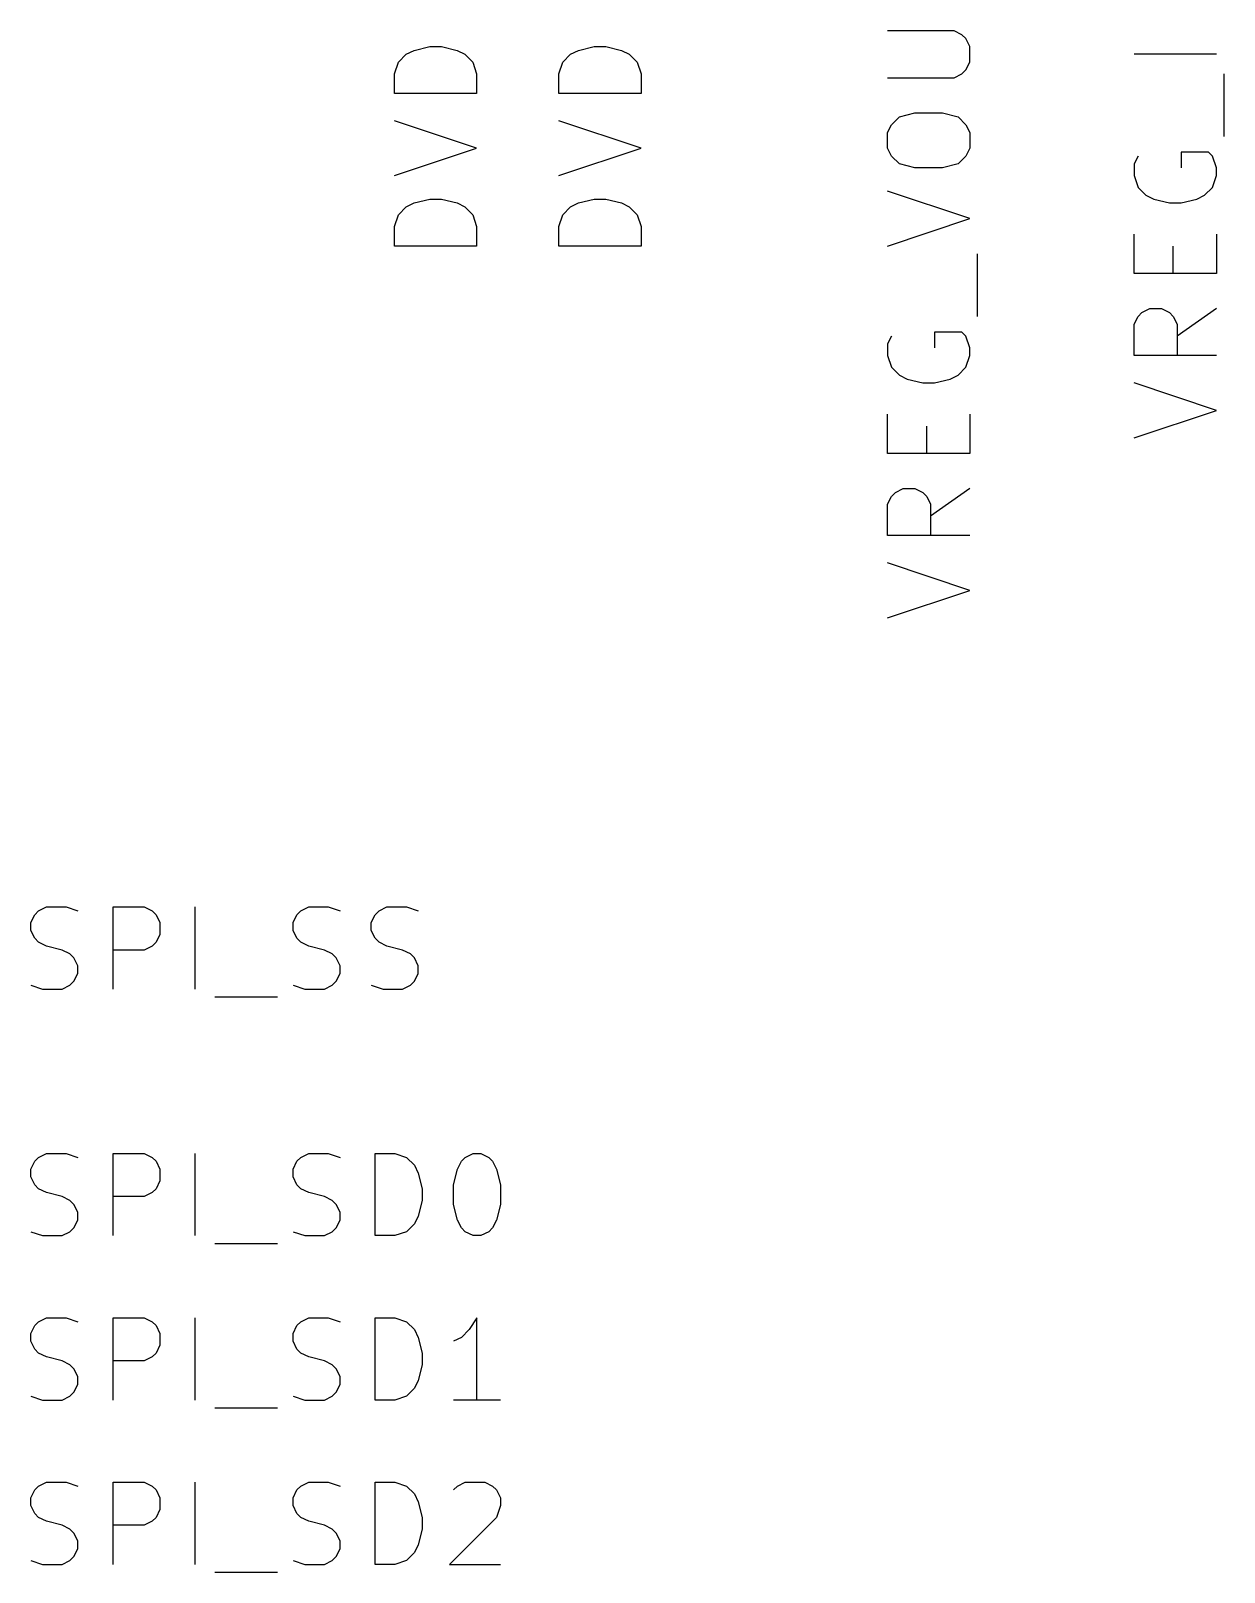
# Model space of a CAD drawing. Extents: x 0.4 to 11.3, y -7.9 to -0.4.
# Drawn here: x 6.702 to 7.428, y -3.228 to -2.29 of the extents above; entities that cross this region are included whole.
import ezdxf

# ---------------------------------------------------------------- set-up
doc = ezdxf.new("R2010")
doc.units = 0
doc.header["$MEASUREMENT"] = 0
doc.layers.add('CYAN2', color=4, linetype='CONTINUOUS')

msp = doc.modelspace()

# ---------------------------------------------------------------- linework, layer by layer
at = {"layer": 'CYAN2', "linetype": 'CONTINUOUS'}
for p, q in [((7.26361, -2.29), (7.22313, -2.29)), ((7.26361, -2.29), (7.22313, -2.29)), ((7.26837, -2.29238), (7.26361, -2.29)), ((7.26837, -2.29238), (7.26361, -2.29)), ((7.27075, -2.29476), (7.26837, -2.29238)), ((7.27075, -2.29476), (7.26837, -2.29238)), ((7.27313, -2.29952), (7.27075, -2.29476)), ((7.27313, -2.29952), (7.27075, -2.29476)), ((6.92551, -2.30905), (6.93028, -2.30428)), ((6.92551, -2.30905), (6.93028, -2.30428)), ((6.93028, -2.30428), (6.93504, -2.3019)), ((6.93028, -2.30428), (6.93504, -2.3019)), ((6.93504, -2.3019), (6.94456, -2.29952)), ((6.93504, -2.3019), (6.94456, -2.29952)), ((6.94456, -2.29952), (6.9517, -2.29952)), ((6.94456, -2.29952), (6.9517, -2.29952)), ((6.9517, -2.29952), (6.96122, -2.3019)), ((6.9517, -2.29952), (6.96122, -2.3019)), ((6.96122, -2.3019), (6.96599, -2.30428)), ((6.96122, -2.3019), (6.96599, -2.30428)), ((6.96599, -2.30428), (6.97075, -2.30905)), ((6.96599, -2.30428), (6.97075, -2.30905)), ((7.02551, -2.30905), (7.03028, -2.30428)), ((7.02551, -2.30905), (7.03028, -2.30428)), ((7.03028, -2.30428), (7.03504, -2.3019)), ((7.03028, -2.30428), (7.03504, -2.3019)), ((7.03504, -2.3019), (7.04456, -2.29952)), ((7.03504, -2.3019), (7.04456, -2.29952)), ((7.04456, -2.29952), (7.0517, -2.29952)), ((7.04456, -2.29952), (7.0517, -2.29952)), ((7.0517, -2.29952), (7.06122, -2.3019)), ((7.0517, -2.29952), (7.06122, -2.3019)), ((7.06122, -2.3019), (7.06599, -2.30428)), ((7.06122, -2.3019), (7.06599, -2.30428)), ((7.06599, -2.30428), (7.07075, -2.30905)), ((7.06599, -2.30428), (7.07075, -2.30905)), ((7.27313, -2.30905), (7.27313, -2.29952)), ((7.27313, -2.30905), (7.27313, -2.29952)), ((7.42313, -2.30429), (7.37313, -2.30429)), ((7.42313, -2.30429), (7.37313, -2.30429)), ((6.92313, -2.31619), (6.92551, -2.30905)), ((6.92313, -2.31619), (6.92551, -2.30905)), ((6.92313, -2.32809), (6.92313, -2.31619)), ((6.92313, -2.32809), (6.92313, -2.31619)), ((6.97075, -2.30905), (6.97313, -2.31619)), ((6.97075, -2.30905), (6.97313, -2.31619)), ((6.97313, -2.31619), (6.97313, -2.32809)), ((6.97313, -2.31619), (6.97313, -2.32809)), ((7.02313, -2.31619), (7.02551, -2.30905)), ((7.02313, -2.31619), (7.02551, -2.30905)), ((7.02313, -2.32809), (7.02313, -2.31619)), ((7.02313, -2.32809), (7.02313, -2.31619)), ((7.07075, -2.30905), (7.07313, -2.31619)), ((7.07075, -2.30905), (7.07313, -2.31619)), ((7.07313, -2.31619), (7.07313, -2.32809)), ((7.07313, -2.31619), (7.07313, -2.32809)), ((7.26361, -2.31857), (7.26837, -2.31619)), ((7.26361, -2.31857), (7.26837, -2.31619)), ((7.26837, -2.31619), (7.27075, -2.31381)), ((7.26837, -2.31619), (7.27075, -2.31381)), ((7.27075, -2.31381), (7.27313, -2.30905)), ((7.27075, -2.31381), (7.27313, -2.30905)), ((7.42789, -2.35429), (7.42789, -2.31619)), ((7.42789, -2.35429), (7.42789, -2.31619)), ((7.22313, -2.31857), (7.26361, -2.31857)), ((7.22313, -2.31857), (7.26361, -2.31857)), ((6.97313, -2.32809), (6.92313, -2.32809)), ((6.97313, -2.32809), (6.92313, -2.32809)), ((7.07313, -2.32809), (7.02313, -2.32809)), ((7.07313, -2.32809), (7.02313, -2.32809)), ((7.22551, -2.34714), (7.23028, -2.34238)), ((7.22551, -2.34714), (7.23028, -2.34238)), ((7.23028, -2.34238), (7.2398, -2.34)), ((7.23028, -2.34238), (7.2398, -2.34)), ((7.2398, -2.34), (7.25646, -2.34)), ((7.2398, -2.34), (7.25646, -2.34)), ((7.25646, -2.34), (7.26599, -2.34238)), ((7.25646, -2.34), (7.26599, -2.34238)), ((7.26599, -2.34238), (7.27075, -2.34714)), ((7.26599, -2.34238), (7.27075, -2.34714)), ((6.97313, -2.36143), (6.92313, -2.34476)), ((6.97313, -2.36143), (6.92313, -2.34476)), ((7.07313, -2.36143), (7.02313, -2.34476)), ((7.07313, -2.36143), (7.02313, -2.34476)), ((7.22313, -2.35191), (7.22551, -2.34714)), ((7.22313, -2.35191), (7.22551, -2.34714)), ((7.22313, -2.36143), (7.22313, -2.35191)), ((7.22313, -2.36143), (7.22313, -2.35191)), ((7.27075, -2.34714), (7.27313, -2.35191)), ((7.27075, -2.34714), (7.27313, -2.35191)), ((7.27313, -2.35191), (7.27313, -2.36143)), ((7.27313, -2.35191), (7.27313, -2.36143)), ((6.92313, -2.37809), (6.97313, -2.36143)), ((6.92313, -2.37809), (6.97313, -2.36143)), ((7.02313, -2.37809), (7.07313, -2.36143)), ((7.02313, -2.37809), (7.07313, -2.36143)), ((7.22551, -2.36619), (7.22313, -2.36143)), ((7.22551, -2.36619), (7.22313, -2.36143)), ((7.27313, -2.36143), (7.27075, -2.36619)), ((7.27313, -2.36143), (7.27075, -2.36619)), ((7.23028, -2.37095), (7.22551, -2.36619)), ((7.23028, -2.37095), (7.22551, -2.36619)), ((7.2398, -2.37333), (7.23028, -2.37095)), ((7.2398, -2.37333), (7.23028, -2.37095)), ((7.26599, -2.37095), (7.25646, -2.37333)), ((7.26599, -2.37095), (7.25646, -2.37333)), ((7.27075, -2.36619), (7.26599, -2.37095)), ((7.27075, -2.36619), (7.26599, -2.37095)), ((7.37551, -2.36619), (7.37313, -2.37095)), ((7.37551, -2.36619), (7.37313, -2.37095)), ((7.37313, -2.37095), (7.37313, -2.37809)), ((7.37313, -2.37095), (7.37313, -2.37809)), ((7.41837, -2.36381), (7.4017, -2.36381)), ((7.4017, -2.36381), (7.4017, -2.37333)), ((7.41837, -2.36381), (7.4017, -2.36381)), ((7.4017, -2.36381), (7.4017, -2.37333)), ((7.42075, -2.36619), (7.41837, -2.36381)), ((7.42075, -2.36619), (7.41837, -2.36381)), ((7.42313, -2.37333), (7.42075, -2.36619)), ((7.42313, -2.37333), (7.42075, -2.36619)), ((7.25646, -2.37333), (7.2398, -2.37333)), ((7.25646, -2.37333), (7.2398, -2.37333)), ((7.37313, -2.37809), (7.37551, -2.38524)), ((7.37313, -2.37809), (7.37551, -2.38524)), ((7.42075, -2.38524), (7.42313, -2.37809)), ((7.42075, -2.38524), (7.42313, -2.37809)), ((7.42313, -2.37809), (7.42313, -2.37333)), ((7.42313, -2.37809), (7.42313, -2.37333)), ((7.27313, -2.40429), (7.22313, -2.38762)), ((7.27313, -2.40429), (7.22313, -2.38762)), ((7.37551, -2.38524), (7.38028, -2.39)), ((7.37551, -2.38524), (7.38028, -2.39)), ((7.38028, -2.39), (7.38504, -2.39238)), ((7.38028, -2.39), (7.38504, -2.39238)), ((7.41122, -2.39238), (7.41599, -2.39)), ((7.41122, -2.39238), (7.41599, -2.39)), ((7.41599, -2.39), (7.42075, -2.38524)), ((7.41599, -2.39), (7.42075, -2.38524)), ((6.92551, -2.40191), (6.93028, -2.39714)), ((6.92551, -2.40191), (6.93028, -2.39714)), ((6.93028, -2.39714), (6.93504, -2.39476)), ((6.93028, -2.39714), (6.93504, -2.39476)), ((6.93504, -2.39476), (6.94456, -2.39238)), ((6.93504, -2.39476), (6.94456, -2.39238)), ((6.94456, -2.39238), (6.9517, -2.39238)), ((6.94456, -2.39238), (6.9517, -2.39238)), ((6.9517, -2.39238), (6.96122, -2.39476)), ((6.9517, -2.39238), (6.96122, -2.39476)), ((6.96122, -2.39476), (6.96599, -2.39714)), ((6.96122, -2.39476), (6.96599, -2.39714)), ((6.96599, -2.39714), (6.97075, -2.40191)), ((6.96599, -2.39714), (6.97075, -2.40191)), ((7.02551, -2.40191), (7.03028, -2.39714)), ((7.02551, -2.40191), (7.03028, -2.39714)), ((7.03028, -2.39714), (7.03504, -2.39476)), ((7.03028, -2.39714), (7.03504, -2.39476)), ((7.03504, -2.39476), (7.04456, -2.39238)), ((7.03504, -2.39476), (7.04456, -2.39238)), ((7.04456, -2.39238), (7.0517, -2.39238)), ((7.04456, -2.39238), (7.0517, -2.39238)), ((7.0517, -2.39238), (7.06122, -2.39476)), ((7.0517, -2.39238), (7.06122, -2.39476)), ((7.06122, -2.39476), (7.06599, -2.39714)), ((7.06122, -2.39476), (7.06599, -2.39714)), ((7.06599, -2.39714), (7.07075, -2.40191)), ((7.06599, -2.39714), (7.07075, -2.40191)), ((7.38504, -2.39238), (7.39456, -2.39476)), ((7.38504, -2.39238), (7.39456, -2.39476)), ((7.39456, -2.39476), (7.4017, -2.39476)), ((7.39456, -2.39476), (7.4017, -2.39476)), ((7.4017, -2.39476), (7.41122, -2.39238)), ((7.4017, -2.39476), (7.41122, -2.39238)), ((6.92313, -2.40905), (6.92551, -2.40191)), ((6.92313, -2.40905), (6.92551, -2.40191)), ((6.92313, -2.42095), (6.92313, -2.40905)), ((6.92313, -2.42095), (6.92313, -2.40905)), ((6.97075, -2.40191), (6.97313, -2.40905)), ((6.97075, -2.40191), (6.97313, -2.40905)), ((6.97313, -2.40905), (6.97313, -2.42095)), ((6.97313, -2.40905), (6.97313, -2.42095)), ((7.02313, -2.40905), (7.02551, -2.40191)), ((7.02313, -2.40905), (7.02551, -2.40191)), ((7.02313, -2.42095), (7.02313, -2.40905)), ((7.02313, -2.42095), (7.02313, -2.40905)), ((7.07075, -2.40191), (7.07313, -2.40905)), ((7.07075, -2.40191), (7.07313, -2.40905)), ((7.07313, -2.40905), (7.07313, -2.42095)), ((7.07313, -2.40905), (7.07313, -2.42095)), ((7.22313, -2.42095), (7.27313, -2.40429)), ((7.22313, -2.42095), (7.27313, -2.40429)), ((7.37313, -2.43762), (7.37313, -2.41381)), ((7.37313, -2.43762), (7.37313, -2.41381)), ((7.42313, -2.41381), (7.42313, -2.43762)), ((7.42313, -2.41381), (7.42313, -2.43762)), ((6.97313, -2.42095), (6.92313, -2.42095)), ((6.97313, -2.42095), (6.92313, -2.42095)), ((7.07313, -2.42095), (7.02313, -2.42095)), ((7.07313, -2.42095), (7.02313, -2.42095)), ((7.27789, -2.46381), (7.27789, -2.42571)), ((7.27789, -2.46381), (7.27789, -2.42571)), ((7.39694, -2.43762), (7.39694, -2.42095)), ((7.39694, -2.43762), (7.39694, -2.42095)), ((7.42313, -2.43762), (7.37313, -2.43762)), ((7.42313, -2.43762), (7.37313, -2.43762)), ((7.37313, -2.46857), (7.37551, -2.46381)), ((7.37313, -2.46857), (7.37551, -2.46381)), ((7.37551, -2.46381), (7.37789, -2.46143)), ((7.37551, -2.46381), (7.37789, -2.46143)), ((7.37789, -2.46143), (7.38265, -2.45905)), ((7.37789, -2.46143), (7.38265, -2.45905)), ((7.38265, -2.45905), (7.3898, -2.45905)), ((7.38265, -2.45905), (7.3898, -2.45905)), ((7.3898, -2.45905), (7.39456, -2.46143)), ((7.3898, -2.45905), (7.39456, -2.46143)), ((7.39456, -2.46143), (7.39694, -2.46381)), ((7.39456, -2.46143), (7.39694, -2.46381)), ((7.39694, -2.46381), (7.39932, -2.46857)), ((7.39694, -2.46381), (7.39932, -2.46857)), ((7.42313, -2.45905), (7.39932, -2.47571)), ((7.42313, -2.45905), (7.39932, -2.47571)), ((7.22551, -2.47571), (7.22313, -2.48048)), ((7.22551, -2.47571), (7.22313, -2.48048)), ((7.26837, -2.47333), (7.2517, -2.47333)), ((7.2517, -2.47333), (7.2517, -2.48286)), ((7.26837, -2.47333), (7.2517, -2.47333)), ((7.2517, -2.47333), (7.2517, -2.48286)), ((7.27075, -2.47571), (7.26837, -2.47333)), ((7.27075, -2.47571), (7.26837, -2.47333)), ((7.27313, -2.48286), (7.27075, -2.47571)), ((7.27313, -2.48286), (7.27075, -2.47571)), ((7.37313, -2.48762), (7.37313, -2.46857)), ((7.37313, -2.48762), (7.37313, -2.46857)), ((7.39932, -2.46857), (7.39932, -2.48762)), ((7.39932, -2.46857), (7.39932, -2.48762)), ((7.22313, -2.48048), (7.22313, -2.48762)), ((7.22313, -2.48048), (7.22313, -2.48762)), ((7.27313, -2.48762), (7.27313, -2.48286)), ((7.27313, -2.48762), (7.27313, -2.48286)), ((7.22313, -2.48762), (7.22551, -2.49476)), ((7.22313, -2.48762), (7.22551, -2.49476)), ((7.22551, -2.49476), (7.23028, -2.49952)), ((7.22551, -2.49476), (7.23028, -2.49952)), ((7.26599, -2.49952), (7.27075, -2.49476)), ((7.26599, -2.49952), (7.27075, -2.49476)), ((7.27075, -2.49476), (7.27313, -2.48762)), ((7.27075, -2.49476), (7.27313, -2.48762)), ((7.42313, -2.48762), (7.37313, -2.48762)), ((7.42313, -2.48762), (7.37313, -2.48762)), ((7.23028, -2.49952), (7.23504, -2.50191)), ((7.23028, -2.49952), (7.23504, -2.50191)), ((7.23504, -2.50191), (7.24456, -2.50428)), ((7.23504, -2.50191), (7.24456, -2.50428)), ((7.2517, -2.50428), (7.26122, -2.50191)), ((7.2517, -2.50428), (7.26122, -2.50191)), ((7.26122, -2.50191), (7.26599, -2.49952)), ((7.26122, -2.50191), (7.26599, -2.49952)), ((7.24456, -2.50428), (7.2517, -2.50428)), ((7.24456, -2.50428), (7.2517, -2.50428)), ((7.42313, -2.52095), (7.37313, -2.50428)), ((7.42313, -2.52095), (7.37313, -2.50428)), ((7.37313, -2.53762), (7.42313, -2.52095)), ((7.37313, -2.53762), (7.42313, -2.52095)), ((7.22313, -2.54714), (7.22313, -2.52333)), ((7.22313, -2.54714), (7.22313, -2.52333)), ((7.24694, -2.54714), (7.24694, -2.53047)), ((7.24694, -2.54714), (7.24694, -2.53047)), ((7.27313, -2.52333), (7.27313, -2.54714)), ((7.27313, -2.52333), (7.27313, -2.54714)), ((7.27313, -2.54714), (7.22313, -2.54714)), ((7.27313, -2.54714), (7.22313, -2.54714)), ((7.22789, -2.57095), (7.23265, -2.56857)), ((7.22789, -2.57095), (7.23265, -2.56857)), ((7.23265, -2.56857), (7.2398, -2.56857)), ((7.23265, -2.56857), (7.2398, -2.56857)), ((7.2398, -2.56857), (7.24456, -2.57095)), ((7.2398, -2.56857), (7.24456, -2.57095)), ((7.27313, -2.56857), (7.24932, -2.58524)), ((7.27313, -2.56857), (7.24932, -2.58524)), ((7.22313, -2.57809), (7.22551, -2.57333)), ((7.22313, -2.57809), (7.22551, -2.57333)), ((7.22313, -2.59714), (7.22313, -2.57809)), ((7.22313, -2.59714), (7.22313, -2.57809)), ((7.22551, -2.57333), (7.22789, -2.57095)), ((7.22551, -2.57333), (7.22789, -2.57095)), ((7.24456, -2.57095), (7.24694, -2.57333)), ((7.24456, -2.57095), (7.24694, -2.57333)), ((7.24694, -2.57333), (7.24932, -2.57809)), ((7.24694, -2.57333), (7.24932, -2.57809)), ((7.24932, -2.57809), (7.24932, -2.59714)), ((7.24932, -2.57809), (7.24932, -2.59714)), ((7.27313, -2.59714), (7.22313, -2.59714)), ((7.27313, -2.59714), (7.22313, -2.59714)), ((7.27313, -2.63048), (7.22313, -2.61381)), ((7.27313, -2.63048), (7.22313, -2.61381)), ((7.22313, -2.64714), (7.27313, -2.63048)), ((7.22313, -2.64714), (7.27313, -2.63048)), ((6.70191, -2.83265), (6.70428, -2.82789)), ((6.70191, -2.83265), (6.70428, -2.82789)), ((6.70428, -2.82789), (6.70667, -2.82551)), ((6.70428, -2.82789), (6.70667, -2.82551)), ((6.70667, -2.82551), (6.71143, -2.82313)), ((6.70667, -2.82551), (6.71143, -2.82313)), ((6.71143, -2.82313), (6.72333, -2.82313)), ((6.71143, -2.82313), (6.72333, -2.82313)), ((6.72333, -2.82313), (6.73048, -2.82551)), ((6.72333, -2.82313), (6.73048, -2.82551)), ((6.7519, -2.87313), (6.7519, -2.82313)), ((6.7519, -2.82313), (6.77095, -2.82313)), ((6.7519, -2.87313), (6.7519, -2.82313)), ((6.7519, -2.82313), (6.77095, -2.82313)), ((6.77095, -2.82313), (6.77571, -2.82551)), ((6.77095, -2.82313), (6.77571, -2.82551)), ((6.77571, -2.82551), (6.77809, -2.82789)), ((6.77571, -2.82551), (6.77809, -2.82789)), ((6.77809, -2.82789), (6.78047, -2.83265)), ((6.77809, -2.82789), (6.78047, -2.83265)), ((6.8019, -2.87313), (6.8019, -2.82313)), ((6.8019, -2.87313), (6.8019, -2.82313)), ((6.86143, -2.83265), (6.86381, -2.82789)), ((6.86143, -2.83265), (6.86381, -2.82789)), ((6.86381, -2.82789), (6.86619, -2.82551)), ((6.86381, -2.82789), (6.86619, -2.82551)), ((6.86619, -2.82551), (6.87095, -2.82313)), ((6.86619, -2.82551), (6.87095, -2.82313)), ((6.87095, -2.82313), (6.88285, -2.82313)), ((6.87095, -2.82313), (6.88285, -2.82313)), ((6.88285, -2.82313), (6.89, -2.82551)), ((6.88285, -2.82313), (6.89, -2.82551)), ((6.90905, -2.83265), (6.91143, -2.82789)), ((6.90905, -2.83265), (6.91143, -2.82789)), ((6.91143, -2.82789), (6.91381, -2.82551)), ((6.91143, -2.82789), (6.91381, -2.82551)), ((6.91381, -2.82551), (6.91857, -2.82313)), ((6.91381, -2.82551), (6.91857, -2.82313)), ((6.91857, -2.82313), (6.93047, -2.82313)), ((6.91857, -2.82313), (6.93047, -2.82313)), ((6.93047, -2.82313), (6.93762, -2.82551)), ((6.93047, -2.82313), (6.93762, -2.82551)), ((6.70191, -2.83742), (6.70191, -2.83265)), ((6.70191, -2.83742), (6.70191, -2.83265)), ((6.70428, -2.84218), (6.70191, -2.83742)), ((6.70428, -2.84218), (6.70191, -2.83742)), ((6.78047, -2.8398), (6.77809, -2.84456)), ((6.78047, -2.8398), (6.77809, -2.84456)), ((6.78047, -2.83265), (6.78047, -2.8398)), ((6.78047, -2.83265), (6.78047, -2.8398)), ((6.86143, -2.83742), (6.86143, -2.83265)), ((6.86143, -2.83742), (6.86143, -2.83265)), ((6.86381, -2.84218), (6.86143, -2.83742)), ((6.86381, -2.84218), (6.86143, -2.83742)), ((6.90905, -2.83742), (6.90905, -2.83265)), ((6.90905, -2.83742), (6.90905, -2.83265)), ((6.91143, -2.84218), (6.90905, -2.83742)), ((6.91143, -2.84218), (6.90905, -2.83742)), ((6.70667, -2.84456), (6.70428, -2.84218)), ((6.70667, -2.84456), (6.70428, -2.84218)), ((6.71143, -2.84694), (6.70667, -2.84456)), ((6.71143, -2.84694), (6.70667, -2.84456)), ((6.72095, -2.84932), (6.71143, -2.84694)), ((6.72095, -2.84932), (6.71143, -2.84694)), ((6.72571, -2.8517), (6.72095, -2.84932)), ((6.72571, -2.8517), (6.72095, -2.84932)), ((6.77095, -2.84932), (6.7519, -2.84932)), ((6.77095, -2.84932), (6.7519, -2.84932)), ((6.77571, -2.84694), (6.77095, -2.84932)), ((6.77571, -2.84694), (6.77095, -2.84932)), ((6.77809, -2.84456), (6.77571, -2.84694)), ((6.77809, -2.84456), (6.77571, -2.84694)), ((6.86619, -2.84456), (6.86381, -2.84218)), ((6.86619, -2.84456), (6.86381, -2.84218)), ((6.87095, -2.84694), (6.86619, -2.84456)), ((6.87095, -2.84694), (6.86619, -2.84456)), ((6.88048, -2.84932), (6.87095, -2.84694)), ((6.88048, -2.84932), (6.87095, -2.84694)), ((6.88524, -2.8517), (6.88048, -2.84932)), ((6.88524, -2.8517), (6.88048, -2.84932)), ((6.91381, -2.84456), (6.91143, -2.84218)), ((6.91381, -2.84456), (6.91143, -2.84218)), ((6.91857, -2.84694), (6.91381, -2.84456)), ((6.91857, -2.84694), (6.91381, -2.84456)), ((6.92809, -2.84932), (6.91857, -2.84694)), ((6.92809, -2.84932), (6.91857, -2.84694)), ((6.93285, -2.8517), (6.92809, -2.84932)), ((6.93285, -2.8517), (6.92809, -2.84932)), ((6.72809, -2.85408), (6.72571, -2.8517)), ((6.72809, -2.85408), (6.72571, -2.8517)), ((6.73048, -2.85885), (6.72809, -2.85408)), ((6.73048, -2.85885), (6.72809, -2.85408)), ((6.73048, -2.86361), (6.73048, -2.85885)), ((6.73048, -2.86361), (6.73048, -2.85885)), ((6.88762, -2.85408), (6.88524, -2.8517)), ((6.88762, -2.85408), (6.88524, -2.8517)), ((6.89, -2.85885), (6.88762, -2.85408)), ((6.89, -2.85885), (6.88762, -2.85408)), ((6.89, -2.86361), (6.89, -2.85885)), ((6.89, -2.86361), (6.89, -2.85885)), ((6.93524, -2.85408), (6.93285, -2.8517)), ((6.93524, -2.85408), (6.93285, -2.8517)), ((6.93762, -2.85885), (6.93524, -2.85408)), ((6.93762, -2.85885), (6.93524, -2.85408)), ((6.93762, -2.86361), (6.93762, -2.85885)), ((6.93762, -2.86361), (6.93762, -2.85885)), ((6.72571, -2.87075), (6.72809, -2.86837)), ((6.72571, -2.87075), (6.72809, -2.86837)), ((6.72809, -2.86837), (6.73048, -2.86361)), ((6.72809, -2.86837), (6.73048, -2.86361)), ((6.88524, -2.87075), (6.88762, -2.86837)), ((6.88524, -2.87075), (6.88762, -2.86837)), ((6.88762, -2.86837), (6.89, -2.86361)), ((6.88762, -2.86837), (6.89, -2.86361)), ((6.93285, -2.87075), (6.93524, -2.86837)), ((6.93285, -2.87075), (6.93524, -2.86837)), ((6.93524, -2.86837), (6.93762, -2.86361)), ((6.93524, -2.86837), (6.93762, -2.86361)), ((6.70191, -2.87075), (6.70905, -2.87313)), ((6.70191, -2.87075), (6.70905, -2.87313)), ((6.70905, -2.87313), (6.72095, -2.87313)), ((6.70905, -2.87313), (6.72095, -2.87313)), ((6.72095, -2.87313), (6.72571, -2.87075)), ((6.72095, -2.87313), (6.72571, -2.87075)), ((6.81381, -2.87789), (6.85191, -2.87789)), ((6.81381, -2.87789), (6.85191, -2.87789)), ((6.86143, -2.87075), (6.86857, -2.87313)), ((6.86143, -2.87075), (6.86857, -2.87313)), ((6.86857, -2.87313), (6.88048, -2.87313)), ((6.86857, -2.87313), (6.88048, -2.87313)), ((6.88048, -2.87313), (6.88524, -2.87075)), ((6.88048, -2.87313), (6.88524, -2.87075)), ((6.90905, -2.87075), (6.91619, -2.87313)), ((6.90905, -2.87075), (6.91619, -2.87313)), ((6.91619, -2.87313), (6.92809, -2.87313)), ((6.91619, -2.87313), (6.92809, -2.87313)), ((6.92809, -2.87313), (6.93285, -2.87075)), ((6.92809, -2.87313), (6.93285, -2.87075)), ((6.70191, -2.98265), (6.70428, -2.97789)), ((6.70191, -2.98265), (6.70428, -2.97789)), ((6.70428, -2.97789), (6.70667, -2.97551)), ((6.70428, -2.97789), (6.70667, -2.97551)), ((6.70667, -2.97551), (6.71143, -2.97313)), ((6.70667, -2.97551), (6.71143, -2.97313)), ((6.71143, -2.97313), (6.72333, -2.97313)), ((6.71143, -2.97313), (6.72333, -2.97313)), ((6.72333, -2.97313), (6.73048, -2.97551)), ((6.72333, -2.97313), (6.73048, -2.97551)), ((6.7519, -3.02313), (6.7519, -2.97313)), ((6.7519, -2.97313), (6.77095, -2.97313)), ((6.7519, -3.02313), (6.7519, -2.97313)), ((6.7519, -2.97313), (6.77095, -2.97313)), ((6.77095, -2.97313), (6.77571, -2.97551)), ((6.77095, -2.97313), (6.77571, -2.97551)), ((6.77571, -2.97551), (6.77809, -2.97789)), ((6.77571, -2.97551), (6.77809, -2.97789)), ((6.77809, -2.97789), (6.78047, -2.98265)), ((6.77809, -2.97789), (6.78047, -2.98265)), ((6.8019, -3.02313), (6.8019, -2.97313)), ((6.8019, -3.02313), (6.8019, -2.97313)), ((6.86143, -2.98265), (6.86381, -2.97789)), ((6.86143, -2.98265), (6.86381, -2.97789)), ((6.86381, -2.97789), (6.86619, -2.97551)), ((6.86381, -2.97789), (6.86619, -2.97551)), ((6.86619, -2.97551), (6.87095, -2.97313)), ((6.86619, -2.97551), (6.87095, -2.97313)), ((6.87095, -2.97313), (6.88285, -2.97313)), ((6.87095, -2.97313), (6.88285, -2.97313)), ((6.88285, -2.97313), (6.89, -2.97551)), ((6.88285, -2.97313), (6.89, -2.97551)), ((6.91143, -3.02313), (6.91143, -2.97313)), ((6.91143, -2.97313), (6.92333, -2.97313)), ((6.91143, -3.02313), (6.91143, -2.97313)), ((6.91143, -2.97313), (6.92333, -2.97313)), ((6.92333, -2.97313), (6.93047, -2.97551)), ((6.92333, -2.97313), (6.93047, -2.97551)), ((6.93047, -2.97551), (6.93524, -2.98028)), ((6.93047, -2.97551), (6.93524, -2.98028)), ((6.93524, -2.98028), (6.93762, -2.98504)), ((6.93524, -2.98028), (6.93762, -2.98504)), ((6.96143, -2.98265), (6.96381, -2.97789)), ((6.96143, -2.98265), (6.96381, -2.97789)), ((6.96381, -2.97789), (6.96619, -2.97551)), ((6.96381, -2.97789), (6.96619, -2.97551)), ((6.96619, -2.97551), (6.97095, -2.97313)), ((6.96619, -2.97551), (6.97095, -2.97313)), ((6.97095, -2.97313), (6.97571, -2.97313)), ((6.97095, -2.97313), (6.97571, -2.97313)), ((6.97571, -2.97313), (6.98047, -2.97551)), ((6.97571, -2.97313), (6.98047, -2.97551)), ((6.98047, -2.97551), (6.98285, -2.97789)), ((6.98047, -2.97551), (6.98285, -2.97789)), ((6.98285, -2.97789), (6.98524, -2.98265)), ((6.98285, -2.97789), (6.98524, -2.98265)), ((6.70191, -2.98742), (6.70191, -2.98265)), ((6.70191, -2.98742), (6.70191, -2.98265)), ((6.70428, -2.99218), (6.70191, -2.98742)), ((6.70428, -2.99218), (6.70191, -2.98742)), ((6.78047, -2.9898), (6.77809, -2.99456)), ((6.78047, -2.9898), (6.77809, -2.99456)), ((6.78047, -2.98265), (6.78047, -2.9898)), ((6.78047, -2.98265), (6.78047, -2.9898)), ((6.86143, -2.98742), (6.86143, -2.98265)), ((6.86143, -2.98742), (6.86143, -2.98265)), ((6.86381, -2.99218), (6.86143, -2.98742)), ((6.86381, -2.99218), (6.86143, -2.98742)), ((6.93762, -2.98504), (6.94, -2.99456)), ((6.93762, -2.98504), (6.94, -2.99456)), ((6.95905, -2.99218), (6.96143, -2.98265)), ((6.95905, -2.99218), (6.96143, -2.98265)), ((6.98524, -2.98265), (6.98762, -2.99218)), ((6.98524, -2.98265), (6.98762, -2.99218)), ((6.70667, -2.99456), (6.70428, -2.99218)), ((6.70667, -2.99456), (6.70428, -2.99218)), ((6.71143, -2.99694), (6.70667, -2.99456)), ((6.71143, -2.99694), (6.70667, -2.99456)), ((6.72095, -2.99932), (6.71143, -2.99694)), ((6.72095, -2.99932), (6.71143, -2.99694)), ((6.72571, -3.0017), (6.72095, -2.99932)), ((6.72571, -3.0017), (6.72095, -2.99932)), ((6.77095, -2.99932), (6.7519, -2.99932)), ((6.77095, -2.99932), (6.7519, -2.99932)), ((6.77571, -2.99694), (6.77095, -2.99932)), ((6.77571, -2.99694), (6.77095, -2.99932)), ((6.77809, -2.99456), (6.77571, -2.99694)), ((6.77809, -2.99456), (6.77571, -2.99694)), ((6.86619, -2.99456), (6.86381, -2.99218)), ((6.86619, -2.99456), (6.86381, -2.99218)), ((6.87095, -2.99694), (6.86619, -2.99456)), ((6.87095, -2.99694), (6.86619, -2.99456)), ((6.88048, -2.99932), (6.87095, -2.99694)), ((6.88048, -2.99932), (6.87095, -2.99694)), ((6.88524, -3.0017), (6.88048, -2.99932)), ((6.88524, -3.0017), (6.88048, -2.99932)), ((6.94, -2.99456), (6.94, -3.0017)), ((6.94, -2.99456), (6.94, -3.0017)), ((6.95905, -3.00408), (6.95905, -2.99218)), ((6.95905, -3.00408), (6.95905, -2.99218)), ((6.98762, -2.99218), (6.98762, -3.00408)), ((6.98762, -2.99218), (6.98762, -3.00408)), ((6.72809, -3.00408), (6.72571, -3.0017)), ((6.72809, -3.00408), (6.72571, -3.0017)), ((6.73048, -3.00885), (6.72809, -3.00408)), ((6.73048, -3.00885), (6.72809, -3.00408)), ((6.73048, -3.01361), (6.73048, -3.00885)), ((6.73048, -3.01361), (6.73048, -3.00885)), ((6.88762, -3.00408), (6.88524, -3.0017)), ((6.88762, -3.00408), (6.88524, -3.0017)), ((6.89, -3.00885), (6.88762, -3.00408)), ((6.89, -3.00885), (6.88762, -3.00408)), ((6.89, -3.01361), (6.89, -3.00885)), ((6.89, -3.01361), (6.89, -3.00885)), ((6.94, -3.0017), (6.93762, -3.01122)), ((6.94, -3.0017), (6.93762, -3.01122)), ((6.96143, -3.01361), (6.95905, -3.00408)), ((6.96143, -3.01361), (6.95905, -3.00408)), ((6.98762, -3.00408), (6.98524, -3.01361)), ((6.98762, -3.00408), (6.98524, -3.01361)), ((6.72571, -3.02075), (6.72809, -3.01837)), ((6.72571, -3.02075), (6.72809, -3.01837)), ((6.72809, -3.01837), (6.73048, -3.01361)), ((6.72809, -3.01837), (6.73048, -3.01361)), ((6.88524, -3.02075), (6.88762, -3.01837)), ((6.88524, -3.02075), (6.88762, -3.01837)), ((6.88762, -3.01837), (6.89, -3.01361)), ((6.88762, -3.01837), (6.89, -3.01361)), ((6.93524, -3.01599), (6.93047, -3.02075)), ((6.93524, -3.01599), (6.93047, -3.02075)), ((6.93762, -3.01122), (6.93524, -3.01599)), ((6.93762, -3.01122), (6.93524, -3.01599)), ((6.96381, -3.01837), (6.96143, -3.01361)), ((6.96381, -3.01837), (6.96143, -3.01361)), ((6.96619, -3.02075), (6.96381, -3.01837)), ((6.96619, -3.02075), (6.96381, -3.01837)), ((6.98285, -3.01837), (6.98047, -3.02075)), ((6.98285, -3.01837), (6.98047, -3.02075)), ((6.98524, -3.01361), (6.98285, -3.01837)), ((6.98524, -3.01361), (6.98285, -3.01837)), ((6.70191, -3.02075), (6.70905, -3.02313)), ((6.70191, -3.02075), (6.70905, -3.02313)), ((6.70905, -3.02313), (6.72095, -3.02313)), ((6.70905, -3.02313), (6.72095, -3.02313)), ((6.72095, -3.02313), (6.72571, -3.02075)), ((6.72095, -3.02313), (6.72571, -3.02075)), ((6.81381, -3.02789), (6.85191, -3.02789)), ((6.81381, -3.02789), (6.85191, -3.02789)), ((6.86143, -3.02075), (6.86857, -3.02313)), ((6.86143, -3.02075), (6.86857, -3.02313)), ((6.86857, -3.02313), (6.88048, -3.02313)), ((6.86857, -3.02313), (6.88048, -3.02313)), ((6.88048, -3.02313), (6.88524, -3.02075)), ((6.88048, -3.02313), (6.88524, -3.02075)), ((6.92333, -3.02313), (6.91143, -3.02313)), ((6.92333, -3.02313), (6.91143, -3.02313)), ((6.93047, -3.02075), (6.92333, -3.02313)), ((6.93047, -3.02075), (6.92333, -3.02313)), ((6.97095, -3.02313), (6.96619, -3.02075)), ((6.97095, -3.02313), (6.96619, -3.02075)), ((6.97571, -3.02313), (6.97095, -3.02313)), ((6.97571, -3.02313), (6.97095, -3.02313)), ((6.98047, -3.02075), (6.97571, -3.02313)), ((6.98047, -3.02075), (6.97571, -3.02313)), ((6.70428, -3.07789), (6.70667, -3.07551)), ((6.70428, -3.07789), (6.70667, -3.07551)), ((6.70667, -3.07551), (6.71143, -3.07313)), ((6.70667, -3.07551), (6.71143, -3.07313)), ((6.71143, -3.07313), (6.72333, -3.07313)), ((6.71143, -3.07313), (6.72333, -3.07313)), ((6.72333, -3.07313), (6.73048, -3.07551)), ((6.72333, -3.07313), (6.73048, -3.07551)), ((6.7519, -3.12313), (6.7519, -3.07313)), ((6.7519, -3.07313), (6.77095, -3.07313)), ((6.7519, -3.12313), (6.7519, -3.07313)), ((6.7519, -3.07313), (6.77095, -3.07313)), ((6.77095, -3.07313), (6.77571, -3.07551)), ((6.77095, -3.07313), (6.77571, -3.07551)), ((6.77571, -3.07551), (6.77809, -3.07789)), ((6.77571, -3.07551), (6.77809, -3.07789)), ((6.8019, -3.12313), (6.8019, -3.07313)), ((6.8019, -3.12313), (6.8019, -3.07313)), ((6.86381, -3.07789), (6.86619, -3.07551)), ((6.86381, -3.07789), (6.86619, -3.07551)), ((6.86619, -3.07551), (6.87095, -3.07313)), ((6.86619, -3.07551), (6.87095, -3.07313)), ((6.87095, -3.07313), (6.88285, -3.07313)), ((6.87095, -3.07313), (6.88285, -3.07313)), ((6.88285, -3.07313), (6.89, -3.07551)), ((6.88285, -3.07313), (6.89, -3.07551)), ((6.91143, -3.12313), (6.91143, -3.07313)), ((6.91143, -3.07313), (6.92333, -3.07313)), ((6.91143, -3.12313), (6.91143, -3.07313)), ((6.91143, -3.07313), (6.92333, -3.07313)), ((6.92333, -3.07313), (6.93047, -3.07551)), ((6.92333, -3.07313), (6.93047, -3.07551)), ((6.93047, -3.07551), (6.93524, -3.08028)), ((6.93047, -3.07551), (6.93524, -3.08028)), ((6.97333, -3.07313), (6.96857, -3.08028)), ((6.97333, -3.07313), (6.96857, -3.08028)), ((6.97333, -3.12313), (6.97333, -3.07313)), ((6.97333, -3.12313), (6.97333, -3.07313)), ((6.70191, -3.08265), (6.70428, -3.07789)), ((6.70191, -3.08265), (6.70428, -3.07789)), ((6.70191, -3.08742), (6.70191, -3.08265)), ((6.70191, -3.08742), (6.70191, -3.08265)), ((6.77809, -3.07789), (6.78047, -3.08265)), ((6.77809, -3.07789), (6.78047, -3.08265)), ((6.78047, -3.08265), (6.78047, -3.0898)), ((6.78047, -3.08265), (6.78047, -3.0898)), ((6.86143, -3.08265), (6.86381, -3.07789)), ((6.86143, -3.08265), (6.86381, -3.07789)), ((6.86143, -3.08742), (6.86143, -3.08265)), ((6.86143, -3.08742), (6.86143, -3.08265)), ((6.93524, -3.08028), (6.93762, -3.08504)), ((6.93524, -3.08028), (6.93762, -3.08504)), ((6.93762, -3.08504), (6.94, -3.09456)), ((6.93762, -3.08504), (6.94, -3.09456)), ((6.96381, -3.08504), (6.95905, -3.08742)), ((6.96381, -3.08504), (6.95905, -3.08742)), ((6.96857, -3.08028), (6.96381, -3.08504)), ((6.96857, -3.08028), (6.96381, -3.08504)), ((6.70428, -3.09218), (6.70191, -3.08742)), ((6.70428, -3.09218), (6.70191, -3.08742)), ((6.70667, -3.09456), (6.70428, -3.09218)), ((6.70667, -3.09456), (6.70428, -3.09218)), ((6.71143, -3.09694), (6.70667, -3.09456)), ((6.71143, -3.09694), (6.70667, -3.09456)), ((6.77809, -3.09456), (6.77571, -3.09694)), ((6.77809, -3.09456), (6.77571, -3.09694)), ((6.78047, -3.0898), (6.77809, -3.09456)), ((6.78047, -3.0898), (6.77809, -3.09456)), ((6.86381, -3.09218), (6.86143, -3.08742)), ((6.86381, -3.09218), (6.86143, -3.08742)), ((6.86619, -3.09456), (6.86381, -3.09218)), ((6.86619, -3.09456), (6.86381, -3.09218)), ((6.87095, -3.09694), (6.86619, -3.09456)), ((6.87095, -3.09694), (6.86619, -3.09456)), ((6.94, -3.09456), (6.94, -3.1017)), ((6.94, -3.09456), (6.94, -3.1017)), ((6.72095, -3.09932), (6.71143, -3.09694)), ((6.72095, -3.09932), (6.71143, -3.09694)), ((6.72571, -3.1017), (6.72095, -3.09932)), ((6.72571, -3.1017), (6.72095, -3.09932)), ((6.72809, -3.10408), (6.72571, -3.1017)), ((6.72809, -3.10408), (6.72571, -3.1017)), ((6.73048, -3.10885), (6.72809, -3.10408)), ((6.73048, -3.10885), (6.72809, -3.10408)), ((6.77095, -3.09932), (6.7519, -3.09932)), ((6.77095, -3.09932), (6.7519, -3.09932)), ((6.77571, -3.09694), (6.77095, -3.09932)), ((6.77571, -3.09694), (6.77095, -3.09932)), ((6.88048, -3.09932), (6.87095, -3.09694)), ((6.88048, -3.09932), (6.87095, -3.09694)), ((6.88524, -3.1017), (6.88048, -3.09932)), ((6.88524, -3.1017), (6.88048, -3.09932)), ((6.88762, -3.10408), (6.88524, -3.1017)), ((6.88762, -3.10408), (6.88524, -3.1017)), ((6.89, -3.10885), (6.88762, -3.10408)), ((6.89, -3.10885), (6.88762, -3.10408)), ((6.94, -3.1017), (6.93762, -3.11122)), ((6.94, -3.1017), (6.93762, -3.11122)), ((6.72809, -3.11837), (6.73048, -3.11361)), ((6.72809, -3.11837), (6.73048, -3.11361)), ((6.73048, -3.11361), (6.73048, -3.10885)), ((6.73048, -3.11361), (6.73048, -3.10885)), ((6.88762, -3.11837), (6.89, -3.11361)), ((6.88762, -3.11837), (6.89, -3.11361)), ((6.89, -3.11361), (6.89, -3.10885)), ((6.89, -3.11361), (6.89, -3.10885)), ((6.93762, -3.11122), (6.93524, -3.11599)), ((6.93762, -3.11122), (6.93524, -3.11599)), ((6.70191, -3.12075), (6.70905, -3.12313)), ((6.70191, -3.12075), (6.70905, -3.12313)), ((6.70905, -3.12313), (6.72095, -3.12313)), ((6.70905, -3.12313), (6.72095, -3.12313)), ((6.72095, -3.12313), (6.72571, -3.12075)), ((6.72095, -3.12313), (6.72571, -3.12075)), ((6.72571, -3.12075), (6.72809, -3.11837)), ((6.72571, -3.12075), (6.72809, -3.11837)), ((6.86143, -3.12075), (6.86857, -3.12313)), ((6.86143, -3.12075), (6.86857, -3.12313)), ((6.86857, -3.12313), (6.88048, -3.12313)), ((6.86857, -3.12313), (6.88048, -3.12313)), ((6.88048, -3.12313), (6.88524, -3.12075)), ((6.88048, -3.12313), (6.88524, -3.12075)), ((6.88524, -3.12075), (6.88762, -3.11837)), ((6.88524, -3.12075), (6.88762, -3.11837)), ((6.92333, -3.12313), (6.91143, -3.12313)), ((6.92333, -3.12313), (6.91143, -3.12313)), ((6.93047, -3.12075), (6.92333, -3.12313)), ((6.93047, -3.12075), (6.92333, -3.12313)), ((6.93524, -3.11599), (6.93047, -3.12075)), ((6.93524, -3.11599), (6.93047, -3.12075)), ((6.98762, -3.12313), (6.95905, -3.12313)), ((6.98762, -3.12313), (6.95905, -3.12313)), ((6.81381, -3.12789), (6.85191, -3.12789)), ((6.81381, -3.12789), (6.85191, -3.12789)), ((6.70191, -3.18265), (6.70428, -3.17789)), ((6.70191, -3.18265), (6.70428, -3.17789)), ((6.70428, -3.17789), (6.70667, -3.17551)), ((6.70428, -3.17789), (6.70667, -3.17551)), ((6.70667, -3.17551), (6.71143, -3.17313)), ((6.70667, -3.17551), (6.71143, -3.17313)), ((6.71143, -3.17313), (6.72333, -3.17313)), ((6.71143, -3.17313), (6.72333, -3.17313)), ((6.72333, -3.17313), (6.73048, -3.17551)), ((6.72333, -3.17313), (6.73048, -3.17551)), ((6.7519, -3.22313), (6.7519, -3.17313)), ((6.7519, -3.17313), (6.77095, -3.17313)), ((6.7519, -3.22313), (6.7519, -3.17313)), ((6.7519, -3.17313), (6.77095, -3.17313)), ((6.77095, -3.17313), (6.77571, -3.17551)), ((6.77095, -3.17313), (6.77571, -3.17551)), ((6.77571, -3.17551), (6.77809, -3.17789)), ((6.77571, -3.17551), (6.77809, -3.17789)), ((6.77809, -3.17789), (6.78047, -3.18265)), ((6.77809, -3.17789), (6.78047, -3.18265)), ((6.8019, -3.22313), (6.8019, -3.17313)), ((6.8019, -3.22313), (6.8019, -3.17313)), ((6.86143, -3.18265), (6.86381, -3.17789)), ((6.86143, -3.18265), (6.86381, -3.17789)), ((6.86381, -3.17789), (6.86619, -3.17551)), ((6.86381, -3.17789), (6.86619, -3.17551)), ((6.86619, -3.17551), (6.87095, -3.17313)), ((6.86619, -3.17551), (6.87095, -3.17313)), ((6.87095, -3.17313), (6.88285, -3.17313)), ((6.87095, -3.17313), (6.88285, -3.17313)), ((6.88285, -3.17313), (6.89, -3.17551)), ((6.88285, -3.17313), (6.89, -3.17551)), ((6.91143, -3.22313), (6.91143, -3.17313)), ((6.91143, -3.17313), (6.92333, -3.17313)), ((6.91143, -3.22313), (6.91143, -3.17313)), ((6.91143, -3.17313), (6.92333, -3.17313)), ((6.92333, -3.17313), (6.93047, -3.17551)), ((6.92333, -3.17313), (6.93047, -3.17551)), ((6.93047, -3.17551), (6.93524, -3.18028)), ((6.93047, -3.17551), (6.93524, -3.18028)), ((6.95905, -3.17789), (6.96143, -3.17551)), ((6.95905, -3.17789), (6.96143, -3.17551)), ((6.96143, -3.17551), (6.96619, -3.17313)), ((6.96143, -3.17551), (6.96619, -3.17313)), ((6.96619, -3.17313), (6.97809, -3.17313)), ((6.96619, -3.17313), (6.97809, -3.17313)), ((6.97809, -3.17313), (6.98285, -3.17551)), ((6.97809, -3.17313), (6.98285, -3.17551)), ((6.98285, -3.17551), (6.98524, -3.17789)), ((6.98285, -3.17551), (6.98524, -3.17789)), ((6.98524, -3.17789), (6.98762, -3.18265)), ((6.98524, -3.17789), (6.98762, -3.18265)), ((6.70191, -3.18742), (6.70191, -3.18265)), ((6.70191, -3.18742), (6.70191, -3.18265)), ((6.70428, -3.19218), (6.70191, -3.18742)), ((6.70428, -3.19218), (6.70191, -3.18742)), ((6.78047, -3.18265), (6.78047, -3.1898)), ((6.78047, -3.18265), (6.78047, -3.1898)), ((6.86143, -3.18742), (6.86143, -3.18265)), ((6.86143, -3.18742), (6.86143, -3.18265)), ((6.86381, -3.19218), (6.86143, -3.18742)), ((6.86381, -3.19218), (6.86143, -3.18742)), ((6.93524, -3.18028), (6.93762, -3.18504)), ((6.93524, -3.18028), (6.93762, -3.18504)), ((6.93762, -3.18504), (6.94, -3.19456)), ((6.93762, -3.18504), (6.94, -3.19456)), ((6.98762, -3.18742), (6.98524, -3.19456)), ((6.98762, -3.18742), (6.98524, -3.19456)), ((6.98762, -3.18265), (6.98762, -3.18742)), ((6.98762, -3.18265), (6.98762, -3.18742)), ((6.70667, -3.19456), (6.70428, -3.19218)), ((6.70667, -3.19456), (6.70428, -3.19218)), ((6.71143, -3.19694), (6.70667, -3.19456)), ((6.71143, -3.19694), (6.70667, -3.19456)), ((6.72095, -3.19932), (6.71143, -3.19694)), ((6.72095, -3.19932), (6.71143, -3.19694)), ((6.77571, -3.19694), (6.77095, -3.19932)), ((6.77571, -3.19694), (6.77095, -3.19932)), ((6.77809, -3.19456), (6.77571, -3.19694)), ((6.77809, -3.19456), (6.77571, -3.19694)), ((6.78047, -3.1898), (6.77809, -3.19456)), ((6.78047, -3.1898), (6.77809, -3.19456)), ((6.86619, -3.19456), (6.86381, -3.19218)), ((6.86619, -3.19456), (6.86381, -3.19218)), ((6.87095, -3.19694), (6.86619, -3.19456)), ((6.87095, -3.19694), (6.86619, -3.19456)), ((6.88048, -3.19932), (6.87095, -3.19694)), ((6.88048, -3.19932), (6.87095, -3.19694)), ((6.94, -3.19456), (6.94, -3.2017)), ((6.94, -3.19456), (6.94, -3.2017)), ((6.98524, -3.19456), (6.95667, -3.22313)), ((6.98524, -3.19456), (6.95667, -3.22313)), ((6.72571, -3.2017), (6.72095, -3.19932)), ((6.72571, -3.2017), (6.72095, -3.19932)), ((6.72809, -3.20408), (6.72571, -3.2017)), ((6.72809, -3.20408), (6.72571, -3.2017)), ((6.73048, -3.20885), (6.72809, -3.20408)), ((6.73048, -3.20885), (6.72809, -3.20408)), ((6.77095, -3.19932), (6.7519, -3.19932)), ((6.77095, -3.19932), (6.7519, -3.19932)), ((6.88524, -3.2017), (6.88048, -3.19932)), ((6.88524, -3.2017), (6.88048, -3.19932)), ((6.88762, -3.20408), (6.88524, -3.2017)), ((6.88762, -3.20408), (6.88524, -3.2017)), ((6.89, -3.20885), (6.88762, -3.20408)), ((6.89, -3.20885), (6.88762, -3.20408)), ((6.94, -3.2017), (6.93762, -3.21122)), ((6.94, -3.2017), (6.93762, -3.21122)), ((6.72809, -3.21837), (6.73048, -3.21361)), ((6.72809, -3.21837), (6.73048, -3.21361)), ((6.73048, -3.21361), (6.73048, -3.20885)), ((6.73048, -3.21361), (6.73048, -3.20885)), ((6.88762, -3.21837), (6.89, -3.21361)), ((6.88762, -3.21837), (6.89, -3.21361)), ((6.89, -3.21361), (6.89, -3.20885)), ((6.89, -3.21361), (6.89, -3.20885)), ((6.93524, -3.21599), (6.93047, -3.22075)), ((6.93524, -3.21599), (6.93047, -3.22075)), ((6.93762, -3.21122), (6.93524, -3.21599)), ((6.93762, -3.21122), (6.93524, -3.21599)), ((6.70191, -3.22075), (6.70905, -3.22313)), ((6.70191, -3.22075), (6.70905, -3.22313)), ((6.70905, -3.22313), (6.72095, -3.22313)), ((6.70905, -3.22313), (6.72095, -3.22313)), ((6.72095, -3.22313), (6.72571, -3.22075)), ((6.72095, -3.22313), (6.72571, -3.22075)), ((6.72571, -3.22075), (6.72809, -3.21837)), ((6.72571, -3.22075), (6.72809, -3.21837)), ((6.86143, -3.22075), (6.86857, -3.22313)), ((6.86143, -3.22075), (6.86857, -3.22313)), ((6.86857, -3.22313), (6.88048, -3.22313)), ((6.86857, -3.22313), (6.88048, -3.22313)), ((6.88048, -3.22313), (6.88524, -3.22075)), ((6.88048, -3.22313), (6.88524, -3.22075)), ((6.88524, -3.22075), (6.88762, -3.21837)), ((6.88524, -3.22075), (6.88762, -3.21837)), ((6.92333, -3.22313), (6.91143, -3.22313)), ((6.92333, -3.22313), (6.91143, -3.22313)), ((6.93047, -3.22075), (6.92333, -3.22313)), ((6.93047, -3.22075), (6.92333, -3.22313)), ((6.95667, -3.22313), (6.98762, -3.22313)), ((6.95667, -3.22313), (6.98762, -3.22313)), ((6.81381, -3.22789), (6.85191, -3.22789)), ((6.81381, -3.22789), (6.85191, -3.22789))]:
    msp.add_line(p, q, dxfattribs=at)

doc.saveas('drawing.dxf')
